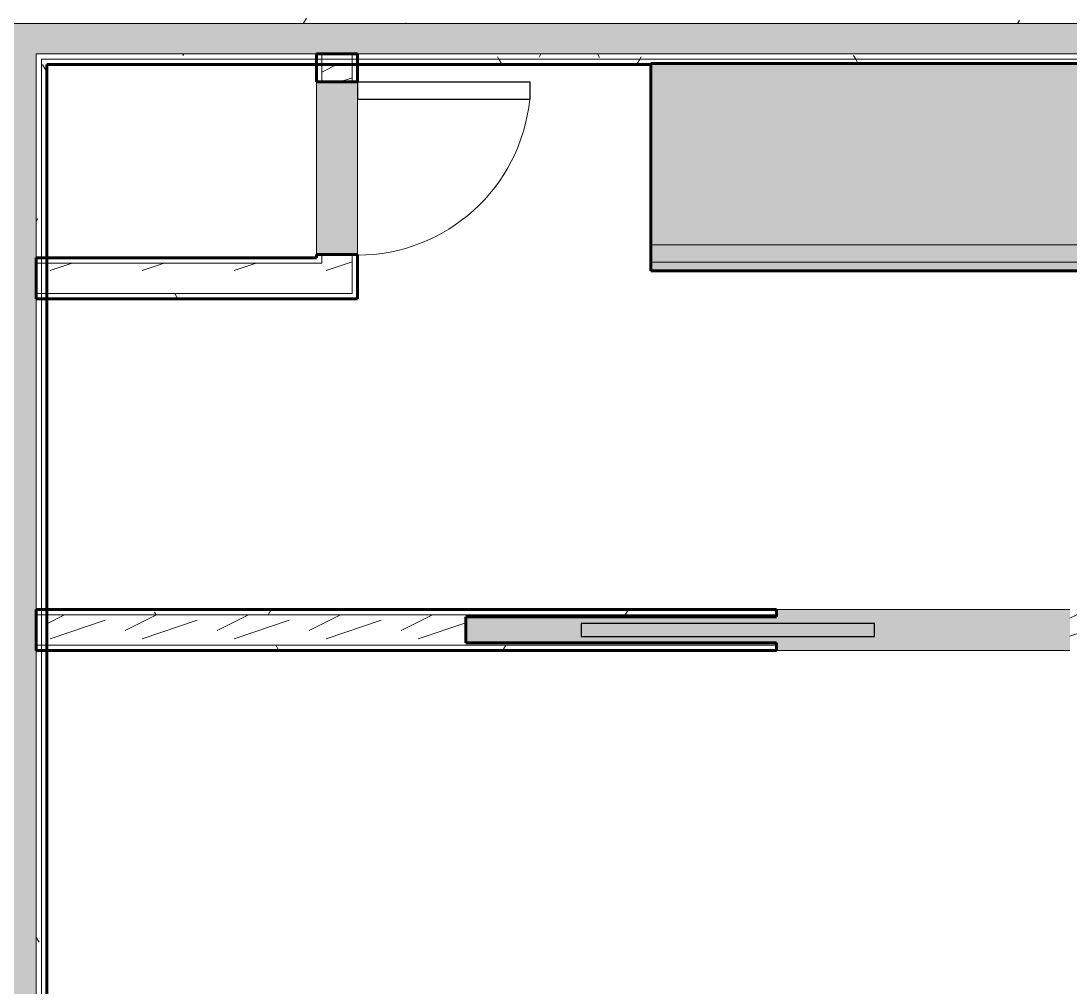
# Model space of a CAD drawing. Header units: inches. Extents: x -4061 to -1937, y 9836 to 11171.
# Drawn here: x -3338.7 to -3217.1, y 10269.9 to 10381.8 of the extents above; entities that cross this region are included whole.
import ezdxf

# ---------------------------------------------------------------- set-up
doc = ezdxf.new("R2010")
doc.units = ezdxf.units.IN
doc.header["$MEASUREMENT"] = 0
for name, color, linetype, lineweight in [('0-1', 7, 'Continuous', 5), ('0-2', 7, 'Continuous', 9), ('A-DOOR-1', 7, 'Continuous', 9), ('A-DOOR-2', 50, 'Continuous', 30), ('A-WALL', 113, 'Continuous', 18), ('A-WALL-1', 8, 'Continuous', 5), ('A-WALL-2', 250, 'Continuous', 60), ('A-WALL-3', 10, 'Continuous', 18), ('A-WALL-PATT-1', 7, 'Continuous', 9), ('A-WALL-PATT-2', 55, 'Continuous', 9), ('A-WALL-PATT-6', 111, 'Continuous', 9), ('I-WALL-2', 2, 'Continuous', 60), ('Q-CASE-1', 53, 'Continuous', 9), ('Q-CASE-2', 250, 'Continuous', 60), ('Q-CASE-3', 7, 'Continuous', 9)]:
    doc.layers.add(name, color=color, linetype=linetype, lineweight=lineweight)
pattern_1 = [(0, (0, -1152), (20.48, 5.12), [0.845, -14.515, 0.845, -14.515, -81.92]), (0, (0, -1152), (20.48, 5.12), [-30.72, 0.845, -29.875, 0.845, -14.515, -35.84]), (0, (0, -1152), (20.48, 5.12), [-76.8, 0.845, -9.395, 0.845, -24.755]), (120, (7.68, -1149.44), (-14.67405, 15.1762003), [0.845, -14.515, 0.845, -14.515, -81.92]), (120, (7.68, -1149.44), (-14.67405, 15.1762003), [-30.72, 0.845, -29.875, 0.845, -14.515, -35.84]), (120, (7.68, -1149.44), (-14.67405, 15.1762003), [-76.8, 0.845, -9.395, 0.845, -24.755]), (240, (10.24, -1139.2), (-5.80595, -20.2962003), [0.845, -14.515, 0.845, -14.515, -81.92]), (240, (10.24, -1139.2), (-5.80595, -20.2962003), [-30.72, 0.845, -29.875, 0.845, -14.515, -35.84]), (240, (10.24, -1139.2), (-5.80595, -20.2962003), [-76.8, 0.845, -9.395, 0.845, -24.755])]
pattern_2 = [(216.87, (4.265, -1141.338), (31.9871619, 21.32545714), [5.331, -47.981]), (206.565, (10.662, -1144.536), (-10.662476, -10.6620098), [11.921, -11.921]), (198.435, (10.662, -1149.868), (-21.32449365, -10.6625869), [6.744, -26.974])]
pattern_3 = [(161.57, (0.32, -1151.68), (-2.560496185, -0.000537386), [0, -18.214, 2.022, 0]), (18.43, (-0.32, -1151.68), (-2.560496185, 0.000537386), [0, -18.214, 2.022, 0]), (108.43, (0.32, -1151.68), (1.27922091, -6.400876726), [6.07, -14.166]), (71.57, (-0.32, -1151.68), (1.27922091, 6.400876726), [6.07, -14.166])]

# ---------------------------------------------------------------- blocks, each defined once
blk = doc.blocks.new('Pocket_Door_2385 - 34_ x 80_-1722045-ENLARGED RCP - 1ST FLOOR PLAN - WEST')
at = {"layer": 'A-DOOR-2'}
for p, q in [((-39.67, 0.75), (-39.67, -0.75)), ((-5.67, 0.75), (-39.67, 0.75)), ((-5.67, -0.75), (-5.67, 0.75)), ((-39.67, -0.75), (-5.67, -0.75))]:
    blk.add_line(p, q, dxfattribs=at)
blk = doc.blocks.new('OD_CW_Base Cabinet - OD_CW_Base Cabinet-1913600-ENLARGED RCP - 1ST FLOOR PLAN - WEST')
at = {"layer": 'Q-CASE-1'}
for points in [[(56.47, 0), (0.74, 0), (0.74, -1), (59.14, -1), (59.14, 0)], [(56.47, -1), (0.74, -1), (0.74, -3), (59.14, -3), (59.14, -1)], [(0.74, -3), (0.74, -24), (59.14, -24), (59.14, -3), (56.47, -3)]]:
    blk.add_hatch(color=256, dxfattribs=at).paths.add_polyline_path(points, flags=0)
at = {"layer": 'Q-CASE-2'}
for p, q in [((0.74, -24), (0.74, 0)), ((0.74, 0), (59.14, 0)), ((59.14, 0), (59.14, -24)), ((59.14, -24), (0.74, -24))]:
    blk.add_line(p, q, dxfattribs=at)
at = {"layer": 'Q-CASE-3'}
for p, q in [((0.74, 0), (0.74, -1)), ((59.14, 0), (0.74, 0)), ((59.14, -1), (0.74, -1)), ((0.74, -1), (0.74, -3)), ((59.14, -1), (0.74, -1)), ((59.14, -1), (59.14, 0)), ((59.14, -3), (59.14, -1)), ((0.74, -3), (0.74, -24)), ((59.14, -3), (0.74, -3)), ((59.14, -24), (59.14, -3)), ((59.14, -24), (0.74, -24))]:
    blk.add_line(p, q, dxfattribs=at)
blk = doc.blocks.new('Single-Flush - CLOSET-1720256-ENLARGED RCP - 1ST FLOOR PLAN - WEST')
at = {"layer": 'A-DOOR-1'}
blk.add_arc((10, -2.37), 20.07, 180, 264.2799, dxfattribs=at)
at = {"layer": 'A-DOOR-2'}
for p, q in [((8, -2.37), (8, -22.34)), ((10, -2.37), (8, -2.37)), ((10, -2.37), (10, -22.34)), ((10, -22.34), (8, -22.34))]:
    blk.add_line(p, q, dxfattribs=at)
blk = doc.blocks.new('CTR - 1st Phase - Unit Layouts_rvt-1-ENLARGED RCP - 1ST FLOOR PLAN - WEST')
at = {"layer": 'A-WALL-1'}
for points in [[(-3299.72, 10354.78), (-3299.72, 10374.78), (-3304.47, 10374.78), (-3304.47, 10354.78), (-3300.35, 10354.78)], [(-3251.15, 10308.91), (-3217.15, 10308.91), (-3217.15, 10313.66), (-3251.15, 10313.66), (-3251.15, 10312.79), (-3287.15, 10312.79), (-3287.15, 10309.79), (-3251.15, 10309.79), (-3251.15, 10309.54)]]:
    blk.add_hatch(color=256, dxfattribs=at).paths.add_polyline_path(points, flags=0)
at = {"layer": 'A-WALL-PATT-1'}
h = blk.add_hatch(dxfattribs=at)
h.set_pattern_fill('FP_1', color=256, style=0, pattern_type=2)
h.set_pattern_definition(pattern_1)
h.paths.add_polyline_path([(-3303.85, 10354.4), (-3303.85, 10354.78), (-3304.47, 10354.78), (-3304.47, 10354.4)], flags=0)
h.paths.add_polyline_path([(-3304.47, 10374.78), (-3303.85, 10374.78), (-3303.85, 10376.79), (-3304.47, 10376.79)], flags=0)
h = blk.add_hatch(dxfattribs=at)
h.set_pattern_fill('FP_1', color=256, style=0, pattern_type=2)
h.set_pattern_definition(pattern_1)
h.paths.add_polyline_path([(-3303.85, 10353.78), (-3303.85, 10354.4), (-3335.72, 10354.4), (-3335.72, 10353.78), (-3304.47, 10353.78)], flags=0)
h = blk.add_hatch(dxfattribs=at)
h.set_pattern_fill('FP_1', color=256, style=0, pattern_type=2)
h.set_pattern_definition(pattern_1)
h.paths.add_polyline_path([(-3300.35, 10349.65), (-3299.72, 10349.65), (-3299.72, 10350.28), (-3335.72, 10350.28), (-3335.72, 10349.65), (-3303.85, 10349.65)], flags=0)
h = blk.add_hatch(dxfattribs=at)
h.set_pattern_fill('FP_1', color=256, style=0, pattern_type=2)
h.set_pattern_definition(pattern_1)
h.paths.add_polyline_path([(-3251.15, 10313.04), (-3251.15, 10313.66), (-3335.72, 10313.66), (-3335.72, 10313.04), (-3285.64, 10313.04)], flags=0)
h.paths.add_polyline_path([(-3207.32, 10313.04), (-3207.32, 10313.66), (-3217.15, 10313.66), (-3217.15, 10313.04), (-3212.3, 10313.04)], flags=0)
h = blk.add_hatch(dxfattribs=at)
h.set_pattern_fill('FP_1', color=256, style=0, pattern_type=2)
h.set_pattern_definition(pattern_1)
h.paths.add_polyline_path([(-3287.15, 10308.91), (-3251.15, 10308.91), (-3251.15, 10309.54), (-3335.72, 10309.53), (-3335.72, 10308.91), (-3292.94, 10308.91)], flags=0)
h.paths.add_polyline_path([(-3217.15, 10308.91), (-3207.32, 10308.91), (-3207.32, 10309.54), (-3217.15, 10309.54)], flags=0)
at = {"layer": 'A-WALL-PATT-2'}
h = blk.add_hatch(dxfattribs=at)
h.set_pattern_fill('FP_2', color=256, style=0, pattern_type=2)
h.set_pattern_definition(pattern_2)
h.paths.add_polyline_path([(-3300.35, 10353.78), (-3300.35, 10354.78), (-3303.85, 10354.78), (-3303.85, 10353.78)], flags=0)
h.paths.add_polyline_path([(-3303.85, 10374.78), (-3300.35, 10374.78), (-3300.35, 10376.79), (-3303.85, 10376.79)], flags=0)
h = blk.add_hatch(dxfattribs=at)
h.set_pattern_fill('FP_2', color=256, style=0, pattern_type=2)
h.set_pattern_definition(pattern_2)
h.paths.add_polyline_path([(-3300.35, 10350.28), (-3300.35, 10353.78), (-3335.72, 10353.78), (-3335.72, 10350.28)], flags=0)
h = blk.add_hatch(dxfattribs=at)
h.set_pattern_fill('FP_2', color=256, style=0, pattern_type=2)
h.set_pattern_definition(pattern_2)
h.paths.add_polyline_path([(-3291.84, 10309.54), (-3251.15, 10309.54), (-3251.15, 10309.79), (-3287.15, 10309.79), (-3287.15, 10312.79), (-3251.15, 10312.79), (-3251.15, 10313.04), (-3335.72, 10313.03), (-3335.72, 10309.54)], flags=0)
h.paths.add_polyline_path([(-3206.7, 10309.54), (-3206.7, 10313.04), (-3217.15, 10313.04), (-3217.15, 10309.54), (-3207.32, 10309.54)], flags=0)
at = {"layer": 'A-WALL-2'}
for p, q in [((-3304.47, 10374.78), (-3304.47, 10378.04)), ((-3304.47, 10378.04), (-3299.72, 10378.04)), ((-3299.72, 10378.04), (-3299.72, 10374.78)), ((-3299.72, 10374.78), (-3304.47, 10374.78)), ((-3336.97, 10349.65), (-3336.97, 10354.4)), ((-3336.97, 10354.4), (-3304.47, 10354.4)), ((-3304.47, 10354.4), (-3304.47, 10354.78)), ((-3304.47, 10354.78), (-3299.72, 10354.78)), ((-3299.72, 10354.78), (-3299.72, 10354.4)), ((-3299.72, 10354.4), (-3299.72, 10350.28)), ((-3299.72, 10350.28), (-3299.72, 10349.65)), ((-3299.72, 10349.65), (-3336.97, 10349.65)), ((-3336.97, 10313.66), (-3251.15, 10313.66)), ((-3336.97, 10308.91), (-3336.97, 10313.66)), ((-3251.15, 10313.66), (-3251.15, 10312.79)), ((-3251.15, 10312.79), (-3287.15, 10312.79)), ((-3287.15, 10312.79), (-3287.15, 10309.79)), ((-3251.15, 10308.91), (-3336.97, 10308.91)), ((-3287.15, 10309.79), (-3251.15, 10309.79)), ((-3251.15, 10309.79), (-3251.15, 10308.91))]:
    blk.add_line(p, q, dxfattribs=at)
at = {"layer": 'A-WALL-3'}
for p, q in [((-3303.85, 10378.04), (-3303.85, 10374.78)), ((-3300.35, 10378.04), (-3300.35, 10374.78)), ((-3304.47, 10374.78), (-3304.47, 10354.78)), ((-3299.72, 10354.78), (-3299.72, 10374.78)), ((-3336.97, 10353.78), (-3303.85, 10353.78)), ((-3303.85, 10354.78), (-3303.85, 10354.4)), ((-3303.85, 10353.78), (-3303.85, 10354.4)), ((-3300.35, 10354.78), (-3300.35, 10354.4)), ((-3300.35, 10353.78), (-3300.35, 10354.4)), ((-3300.35, 10350.28), (-3300.35, 10353.78)), ((-3336.97, 10350.28), (-3300.35, 10350.28)), ((-3217.15, 10313.66), (-3251.15, 10313.66)), ((-3251.15, 10313.04), (-3336.97, 10313.04)), ((-3251.15, 10309.54), (-3336.97, 10309.54)), ((-3251.15, 10308.91), (-3217.15, 10308.91))]:
    blk.add_line(p, q, dxfattribs=at)
at = {"layer": '0-2'}
for name, p, rotation in [('OD_CW_Base Cabinet - OD_CW_Base Cabinet-1913600-ENLARGED RCP - 1ST FLOOR PLAN - WEST', (-3206.59, 10352.91), 180), ('Single-Flush - CLOSET-1720256-ENLARGED RCP - 1ST FLOOR PLAN - WEST', (-3302.1, 10364.78), 89.99999999998379)]:
    blk.add_blockref(name, p, dxfattribs=dict(at, rotation=rotation))
blk.add_blockref('Pocket_Door_2385 - 34_ x 80_-1722045-ENLARGED RCP - 1ST FLOOR PLAN - WEST', (-3234.15, 10311.29), dxfattribs=at)

msp = doc.modelspace()

# ---------------------------------------------------------------- hatches: boundary and pattern name
at = {"layer": 'A-WALL-PATT-6'}
h = msp.add_hatch(dxfattribs=at)
h.set_pattern_fill('FP_1', color=256, style=0, pattern_type=2)
h.set_pattern_definition(pattern_1)
h.paths.add_polyline_path([(-3319.6, 10381.54), (-3201.95, 10381.54), (-3201.95, 10382.16), (-3417.27, 10382.16), (-3417.27, 10381.54), (-3336.97, 10381.54)], flags=0)
h = msp.add_hatch(dxfattribs=at)
h.set_pattern_fill('FP_10', color=256, style=0, pattern_type=2)
h.set_pattern_definition(pattern_3)
h.paths.add_polyline_path([(-3319.6, 10378.04), (-3202.57, 10378.04), (-3202.57, 10381.54), (-3413.77, 10381.54), (-3413.77, 10378.04), (-3336.97, 10378.04)], flags=0)
h = msp.add_hatch(dxfattribs=at)
h.set_pattern_fill('FP_1', color=256, style=0, pattern_type=2)
h.set_pattern_definition(pattern_1)
h.paths.add_polyline_path([(-3341.72, 10377.41), (-3340.47, 10377.41), (-3340.47, 10378.04), (-3364.86, 10378.04), (-3364.86, 10377.41), (-3350.26, 10377.41)], flags=0)
h.paths.add_polyline_path([(-3412.52, 10377.41), (-3409.11, 10377.41), (-3409.11, 10378.04), (-3413.15, 10378.04), (-3413.15, 10377.41)], flags=0)
h.paths.add_polyline_path([(-3207.32, 10377.41), (-3206.7, 10377.41), (-3206.7, 10378.04), (-3336.97, 10378.04), (-3336.97, 10377.41), (-3212.3, 10377.41)], flags=0)
h.paths.add_polyline_path([(-3405.61, 10377.41), (-3368.36, 10377.41), (-3368.36, 10378.04), (-3405.61, 10378.04), (-3405.61, 10377.98)], flags=0)
h = msp.add_hatch(dxfattribs=at)
h.set_pattern_fill('FP_10', color=256, style=0, pattern_type=2)
h.set_pattern_definition(pattern_3)
h.paths.add_polyline_path([(-3340.47, 10018.09), (-3336.97, 10018.09), (-3336.97, 10378.04), (-3340.47, 10378.04), (-3340.47, 10021.51)], flags=0)
h = msp.add_hatch(dxfattribs=at)
h.set_pattern_fill('FP_1', color=256, style=0, pattern_type=2)
h.set_pattern_definition(pattern_1)
h.paths.add_polyline_path([(-3341.72, 10376.79), (-3341.1, 10376.79), (-3341.1, 10377.41), (-3364.86, 10377.41), (-3364.86, 10376.79), (-3350.26, 10376.79)], flags=0)
h.paths.add_polyline_path([(-3409.11, 10376.79), (-3409.11, 10377.41), (-3412.52, 10377.41), (-3412.52, 10376.79), (-3411.57, 10376.79)], flags=0)
h.paths.add_polyline_path([(-3405.61, 10376.79), (-3368.36, 10376.79), (-3368.36, 10377.41), (-3405.61, 10377.41), (-3405.61, 10377.35)], flags=0)
h.paths.add_polyline_path([(-3207.32, 10376.79), (-3206.7, 10377.41), (-3336.35, 10377.41), (-3336.35, 10376.79), (-3265.72, 10376.79), (-3265.72, 10376.91), (-3207.32, 10376.91)], flags=0)
h = msp.add_hatch(dxfattribs=at)
h.set_pattern_fill('FP_1', color=256, style=0, pattern_type=2)
h.set_pattern_definition(pattern_1)
h.paths.add_polyline_path([(-3336.35, 10018.09), (-3336.35, 10181.79), (-3336.97, 10181.79), (-3336.97, 10018.09)], flags=0)
h.paths.add_polyline_path([(-3336.97, 10185.29), (-3336.35, 10185.29), (-3336.35, 10377.41), (-3336.97, 10377.41), (-3336.97, 10247.01)], flags=0)
h = msp.add_hatch(dxfattribs=at)
h.set_pattern_fill('FP_1', color=256, style=0, pattern_type=2)
h.set_pattern_definition(pattern_1)
h.paths.add_polyline_path([(-3335.72, 10018.09), (-3335.72, 10181.79), (-3336.35, 10181.79), (-3336.35, 10018.09)], flags=0)
h.paths.add_polyline_path([(-3335.72, 10185.29), (-3335.72, 10376.79), (-3336.35, 10376.79), (-3336.35, 10185.29)], flags=0)

# ---------------------------------------------------------------- linework, layer by layer
at = {"layer": 'A-WALL'}
for p, q in [((-3202.57, 10381.54), (-3417.27, 10381.54)), ((-3336.97, 10378.04), (-3336.97, 10018.09)), ((-3206.07, 10378.04), (-3336.97, 10378.04)), ((-3336.35, 10377.41), (-3336.35, 10018.09)), ((-3206.7, 10377.41), (-3336.35, 10377.41))]:
    msp.add_line(p, q, dxfattribs=at)
at = {"layer": 'I-WALL-2'}
for p, q in [((-3335.72, 10376.79), (-3335.72, 10144.16)), ((-3265.72, 10376.79), (-3335.72, 10376.79))]:
    msp.add_line(p, q, dxfattribs=at)

# ---------------------------------------------------------------- block references
at = {"layer": '0-1'}
msp.add_blockref('CTR - 1st Phase - Unit Layouts_rvt-1-ENLARGED RCP - 1ST FLOOR PLAN - WEST', (0, 0), dxfattribs=at)

doc.saveas('drawing.dxf')
